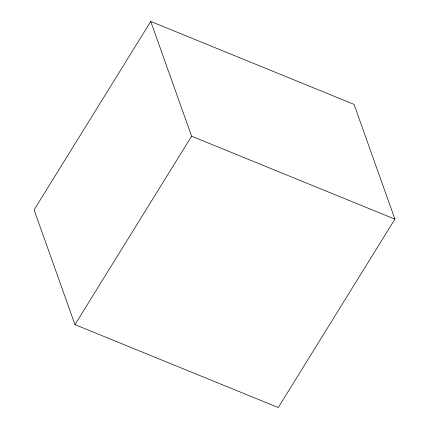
<?xml version="1.0" encoding="UTF-8"?>
<svg xmlns="http://www.w3.org/2000/svg" width="429" height="429" viewBox="0 0 429 429"><rect width="100%" height="100%" fill="white"/><g stroke="black" fill="none" stroke-linecap="round" stroke-linejoin="round"><path stroke-width="0.64" d="M150.751 21.45L34.095 209.867L74.957 324.624L278.249 407.55L394.905 219.133L354.043 104.376L150.751 21.45L191.613 136.208L394.905 219.133M74.957 324.624L191.613 136.208"/></g></svg>
